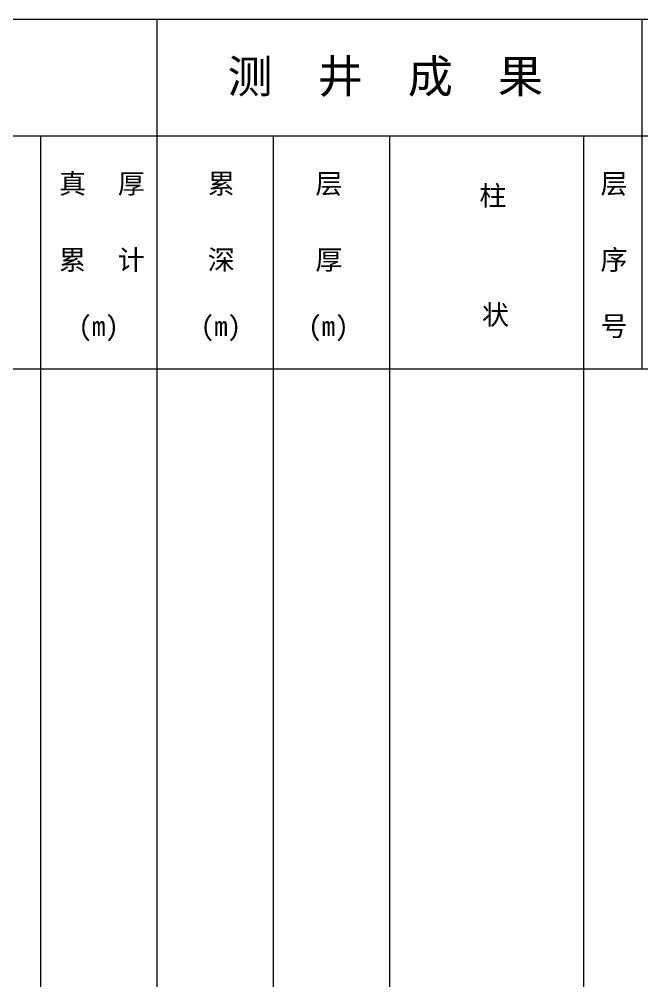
# Model space of a CAD drawing. Header units: inches. Extents: x -27 to 109, y -598 to 26.
# Drawn here: x 3.04 to 15.88, y -11.72 to 8.1 of the extents above; entities that cross this region are included whole.
import ezdxf

# ---------------------------------------------------------------- set-up
doc = ezdxf.new("R2010")
doc.units = ezdxf.units.IN
doc.header["$MEASUREMENT"] = 0
doc.layers.get('0').update_dxf_attribs({"lineweight": 0})
doc.styles.add('宋体', font='')
doc.styles.get('宋体').set_extended_font_data('宋体')

msp = doc.modelspace()

# ---------------------------------------------------------------- linework, layer by layer
at = {"lineweight": 15}
msp.add_line((-23.918, 0.896), (105.882, 0.896), dxfattribs=at)
at = {"linetype": 'Continuous', "lineweight": 15}
for p, q in [((3.482, 0.896), (3.482, -567.184)), ((5.882, 0.896), (5.882, -567.184)), ((8.282, 0.896), (8.282, -567.184)), ((10.682, 0.896), (10.682, -567.184)), ((14.682, 0.896), (14.682, -567.184))]:
    msp.add_line(p, q, dxfattribs=at)
at = {"lineweight": 15}
for points in [[(-23.918, 8.096), (105.882, 8.096)], [(5.882, 8.096), (5.882, 0.896)], [(15.882, 8.096), (15.882, 0.896)], [(-23.918, 5.696), (105.882, 5.696)], [(3.482, 5.696), (3.482, 0.896)], [(8.282, 5.696), (8.282, 0.896)], [(10.682, 5.696), (10.682, 0.896)], [(14.682, 5.696), (14.682, 0.896)]]:
    msp.add_lwpolyline(points, dxfattribs=at)

# ---------------------------------------------------------------- texts
at = {"style": '宋体'}
for s, height, p in [('测  井  成  果', 0.682, (7.34, 6.579)), ('真', 0.409, (3.863, 4.505)), ('累', 0.409, (6.932, 4.505)), ('厚', 0.409, (5.077, 4.505)), ('层', 0.409, (9.15, 4.505)), ('层', 0.409, (15.03, 4.505)), ('柱', 0.409, (12.532, 4.256)), ('累', 0.409, (3.863, 2.935)), ('计', 0.409, (5.077, 2.935)), ('深', 0.409, (6.932, 2.935)), ('厚', 0.409, (9.15, 2.935)), ('序', 0.409, (15.03, 2.935)), ('状', 0.409, (12.587, 1.802)), ('(m)', 0.4092, (4.263, 1.57)), ('(m)', 0.4092, (6.784, 1.57)), ('(m)', 0.4092, (9.002, 1.57)), ('号', 0.409, (15.03, 1.57))]:
    msp.add_text(s, height=height, dxfattribs=at).set_placement(p)

doc.saveas('drawing.dxf')
